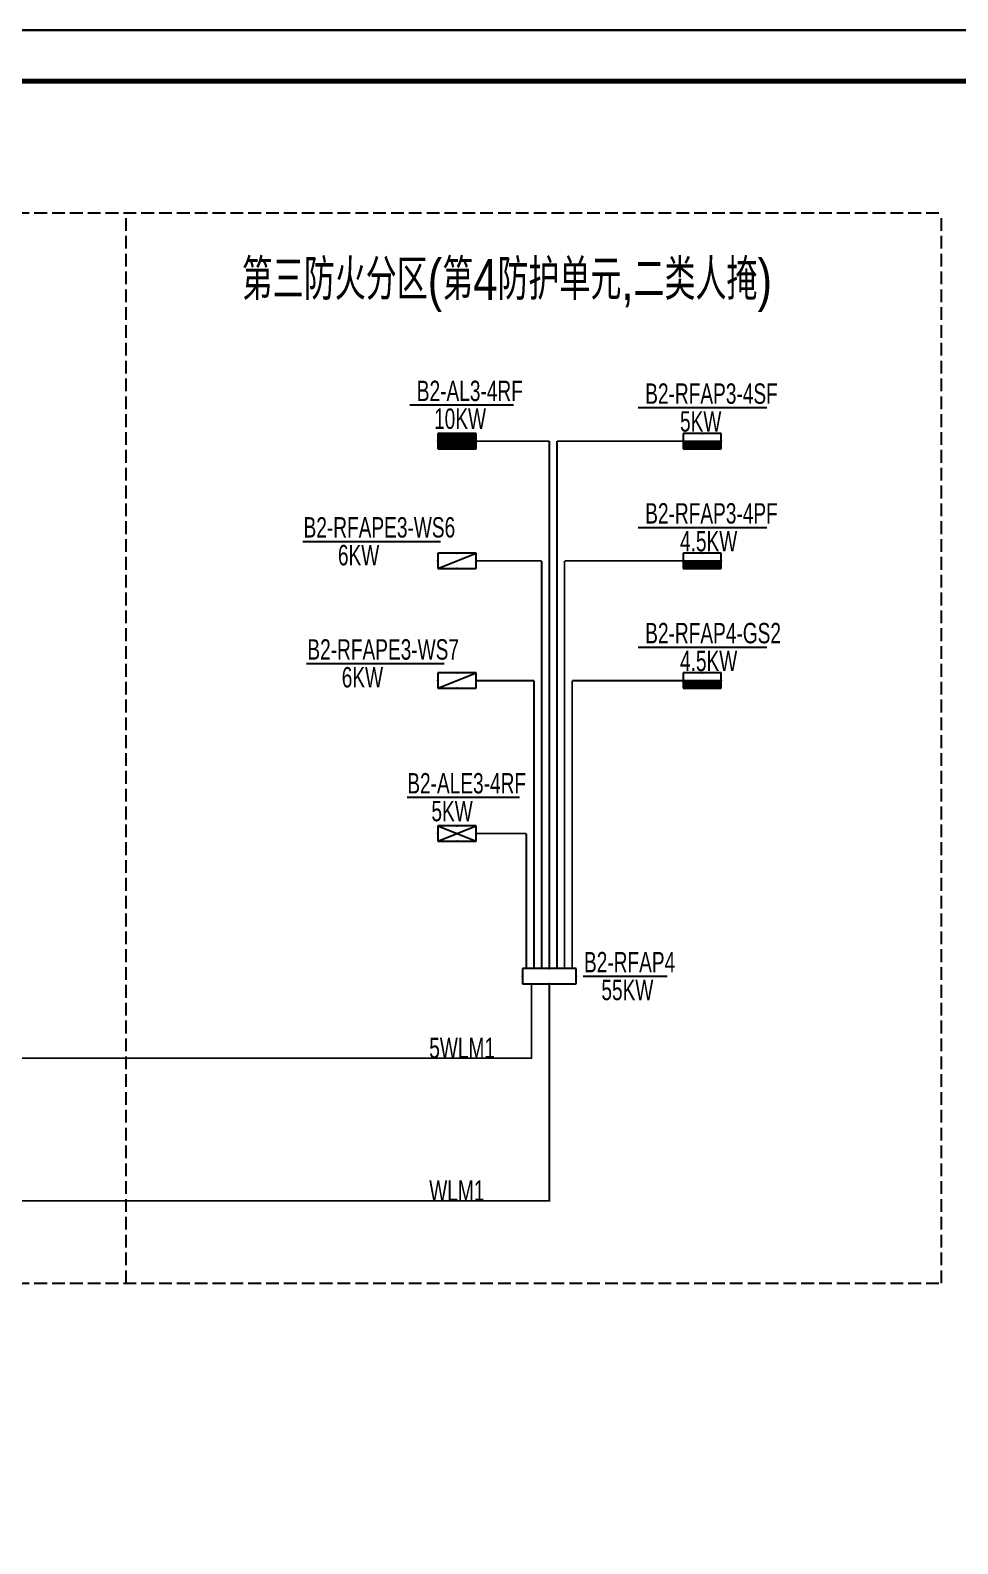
# Model space of a CAD drawing. Extents: x 776418 to 2076422, y -1170708 to 498544.
# Drawn here: x 960529 to 978727, y 14528 to 44228 of the extents above; entities that cross this region are included whole.
import ezdxf

# ---------------------------------------------------------------- set-up
doc = ezdxf.new("R2010")
doc.units = 0
doc.header["$LTSCALE"] = 1000
doc.header["$MEASUREMENT"] = 0
doc.linetypes.add('DASH', pattern=[0.35, 0.25, -0.1])
doc.layers.get('0').update_dxf_attribs({"linetype": 'CONTINUOUS'})
for name, color, linetype in [('DIM-动力', 3, 'CONTINUOUS'), ('DOTLN', 2, 'DASH'), ('EQUIP-箱柜', 3, 'CONTINUOUS'), ('TEL_TEXT', 3, 'CONTINUOUS'), ('TEL_TITLE', 7, 'CONTINUOUS'), ('WIRE-系统', 4, 'CONTINUOUS'), ('WIRE-通讯', 4, 'CONTINUOUS')]:
    doc.layers.add(name, color=color, linetype=linetype)
doc.styles.add('_JD', font='ros.shx', dxfattribs={"width": 0.8, "bigfont": 'JD.shx'})
doc.styles.add('_TCH_LABEL', font='COMPLEX', dxfattribs={"bigfont": 'GBCBIG'})

# ---------------------------------------------------------------- blocks, each defined once
blk = doc.blocks.new('$equip$00001413')
for p, q in [((0.75, 0.5999999999985448), (-0.75, 0.5999999999985448)), ((-0.75, 0.5999999999985448), (-0.75, 0)), ((0.75, 0), (0.75, 0.5999999999985448)), ((-0.75, 0), (0.75, 0))]:
    blk.add_line(p, q)
for p in [(0, 0.5999999999985448), (-0.75, 0.2999999999992724), (0, 0), (0.75, 0.2999999999992724)]:
    blk.add_point(p)
at = {"style": '_TCH_LABEL', "flags": 9}
blk.add_attdef('A', (0, 0), '', height=2e-05, dxfattribs=at)
blk = doc.blocks.new('*X12')
at = {"color": 0}
for p, q in [((-250, 32.84271247461896), (-182.842712474619, 100)), ((-250, 68.19805153394634), (-218.1980515339463, 100)), ((-247.4873734152916, 0), (-147.4873734152916, 100)), ((-212.1320343559642, 0), (-112.1320343559642, 100)), ((-176.7766952966369, 0), (-76.77669529663686, 100)), ((-141.4213562373095, 0), (-41.42135623730948, 100)), ((-106.0660171779821, 0), (-6.066017177982118, 100)), ((-70.71067811865474, 0), (29.28932188134526, 100)), ((-35.35533905932737, 0), (64.64466094067264, 100)), ((0, 0), (100, 100)), ((35.35533905932737, 0), (135.3553390593274, 100)), ((70.71067811865474, 0), (170.7106781186548, 100)), ((106.0660171779821, 0), (206.0660171779821, 100)), ((141.4213562373095, 0), (241.4213562373095, 100)), ((176.7766952966369, 0), (250, 73.22330470336315)), ((212.1320343559642, 0), (250, 37.86796564403577)), ((247.4873734152916, 0), (250, 2.512626584708425))]:
    blk.add_line(p, q, dxfattribs=at)
blk = doc.blocks.new('$equip$00001414')
for p, q in [((0.75, 0.5999999999985448), (-0.75, 0.5999999999985448)), ((-0.75, 0.5999999999985448), (-0.75, 0)), ((0.75, 0), (0.75, 0.5999999999985448)), ((-0.75, 0.2999999999992724), (0.75, 0.2999999999992724)), ((-0.75, 0), (0.75, 0))]:
    blk.add_line(p, q)
at = {"const_width": 0.3}
blk.add_lwpolyline([(-0.75, 0.1500000000014552), (0.75, 0.1500000000014552)], dxfattribs=at)
for p in [(0, 0.5999999999985448), (-0.75, 0.2999999999992724), (0, 0), (0.75, 0.2999999999992724)]:
    blk.add_point(p)
at = {"xscale": 0.00300000000061118, "yscale": 0.00300000000061118, "zscale": 0.00300000000061118}
blk.add_blockref('*X12', (0, 0), dxfattribs=at)
at = {"style": '_TCH_LABEL', "flags": 9}
blk.add_attdef('A', (0, 0), '', height=2e-05, dxfattribs=at)
blk = doc.blocks.new('*X1')
at = {"color": 0}
for p, q in [((-250, 32.84271247461896), (-82.84271247461896, 200)), ((-250, 68.19805153394634), (-118.1980515339463, 200)), ((-250, 103.5533905932737), (-153.5533905932737, 200)), ((-250, 138.9087296526011), (-188.9087296526011, 200)), ((-250, 174.2640687119285), (-224.2640687119285, 200)), ((-247.4873734152916, 0), (-47.48737341529158, 200)), ((-212.1320343559642, 0), (-12.13203435596424, 200)), ((-176.7766952966369, 0), (23.22330470336314, 200)), ((-141.4213562373095, 0), (58.57864376269053, 200)), ((-106.0660171779821, 0), (93.93398282201788, 200)), ((-70.71067811865474, 0), (129.2893218813453, 200)), ((-35.35533905932737, 0), (164.6446609406726, 200)), ((0, 0), (200, 200)), ((35.35533905932737, 0), (235.3553390593274, 200)), ((70.71067811865474, 0), (250, 179.2893218813453)), ((106.0660171779821, 0), (250, 143.9339828220179)), ((141.4213562373095, 0), (250, 108.5786437626905)), ((176.7766952966369, 0), (250, 73.22330470336315)), ((212.1320343559642, 0), (250, 37.86796564403577)), ((247.4873734152916, 0), (250, 2.512626584708425))]:
    blk.add_line(p, q, dxfattribs=at)
blk = doc.blocks.new('$equip$00001421')
for p, q in [((0.75, 0.5999999999985448), (-0.75, 0.5999999999985448)), ((-0.75, 0.5999999999985448), (-0.75, 0)), ((0.75, 0), (0.75, 0.5999999999985448)), ((-0.75, 0), (0.75, 0))]:
    blk.add_line(p, q)
at = {"const_width": 0.6000000000000001}
blk.add_lwpolyline([(-0.75, 0.2999999999992724), (0.75, 0.2999999999992724)], dxfattribs=at)
for p in [(0, 0.5999999999985448), (-0.75, 0.2999999999992724), (0, 0), (0.75, 0.2999999999992724)]:
    blk.add_point(p)
at = {"xscale": 0.00300000000061118, "yscale": 0.00300000000061118, "zscale": 0.00300000000061118}
blk.add_blockref('*X1', (0, 0), dxfattribs=at)
at = {"style": '_TCH_LABEL', "flags": 9}
blk.add_attdef('A', (0, 0), '', height=2e-05, dxfattribs=at)
blk = doc.blocks.new('$equip$00001424')
for p, q in [((-0.75, 0), (0.75, 0.5999999999985448)), ((-0.75, 0.5999999999985448), (0.75, 0)), ((0.75, 0.5999999999985448), (-0.75, 0.5999999999985448)), ((-0.75, 0.5999999999985448), (-0.75, 0)), ((0.75, 0), (0.75, 0.5999999999985448)), ((-0.75, 0), (0.75, 0))]:
    blk.add_line(p, q)
for p in [(0, 0.5999999999985448), (-0.75, 0.2999999999992724), (0, 0), (0.75, 0.2999999999992724)]:
    blk.add_point(p)
at = {"style": '_TCH_LABEL', "flags": 9}
blk.add_attdef('A', (0, 0), '', height=2e-05, dxfattribs=at)
blk = doc.blocks.new('$equip$00001416')
for p, q in [((0.75, 0.5999999999985448), (-0.75, 0.5999999999985448)), ((-0.75, 0), (0.75, 0.5999999999985448)), ((-0.75, 0.5999999999985448), (-0.75, 0)), ((0.75, 0), (0.75, 0.5999999999985448)), ((-0.75, 0), (0.75, 0))]:
    blk.add_line(p, q)
for p in [(0, 0.5999999999985448), (-0.75, 0.2999999999992724), (0, 0), (0.75, 0.2999999999992724)]:
    blk.add_point(p)
at = {"style": '_TCH_LABEL', "flags": 9}
blk.add_attdef('A', (0, 0), '', height=2e-05, dxfattribs=at)
blk = doc.blocks.new('A$C00115E70')
at = {"layer": 'WIRE-通讯', "ltscale": 0.001}
blk.add_lwpolyline([(-84100, 59400), (0, 59400), (0, 0), (-84100, 0)], close=True, dxfattribs=at)

msp = doc.modelspace()

# ---------------------------------------------------------------- linework, layer by layer
at = {"color": 7, "ltscale": 0.001}
for p, q in [((967973.2502766206, 36875.9807256822), (970008.2484705752, 36875.9807256822)), ((972455.4425982801, 36822.41395079697), (974981.954725443, 36822.41395079697)), ((972455.4425982801, 34472.41395079697), (974981.954725443, 34472.41395079697)), ((972455.4425982801, 32122.41395079697), (974981.954725443, 32122.41395079697))]:
    msp.add_line(p, q, dxfattribs=at)
at = {"layer": 'DIM-动力', "ltscale": 0.001}
msp.add_lwpolyline([(908431.4639519872, -15172.2881063508), (992531.4639519872, -15172.2881063508), (992531.4639519872, 44227.7118936492), (908431.4639519872, 44227.7118936492)], close=True, dxfattribs=at)
at = {"layer": 'DOTLN', "color": 8, "linetype": 'DASH'}
for p, q in [((914407.2367032344, 40642.28273246952), (978407.2367032344, 40642.28273246955)), ((962407.2367032344, 19642.2827324697), (962407.2367032344, 40642.28273246955)), ((978407.2367032344, 19642.2827324697), (978407.2367032344, 40642.28273246955)), ((914407.2367032344, 19642.2827324697), (978407.2367032344, 19642.28273246967))]:
    msp.add_line(p, q, dxfattribs=at)
at = {"layer": 'TEL_TEXT', "color": 7}
for p, q in [((965875.1893460889, 34198.17605123407), (968577.2449869161, 34198.17605123407)), ((965949.9327092784, 31802.10624448833), (968651.9883501056, 31802.10624448833)), ((967921.328593552, 29175.9807256822), (970131.0538212316, 29175.9807256822)), ((971377.9410599197, 25665.1191318841), (973023.2531897529, 25665.1191318841))]:
    msp.add_line(p, q, dxfattribs=at)
at = {"layer": 'TEL_TITLE'}
msp.add_lwpolyline([(908431.4639519872, -15172.28810635057), (992531.4639519872, -15172.28810635057), (992531.4639519872, 44227.71189364943), (908431.4639519872, 44227.71189364943)], close=True, dxfattribs=at)
at = {"layer": 'TEL_TITLE', "const_width": 100}
msp.add_lwpolyline([(910931.4639519872, -14172.28810635057), (991531.4639519872, -14172.28810635057), (991531.4639519872, 43227.71189364943), (910931.4639519872, 43227.71189364943)], close=True, dxfattribs=at)
at = {"layer": 'WIRE-系统', "const_width": 35}
for points in [[(969278.4992684604, 36165.06148928494), (970713.3718022696, 36165.06148934487)], [(970713.3718022696, 25815.06148928459), (970713.3718022696, 36165.06148928494)], [(973338.0876012599, 36165.06148928494), (970863.3718022696, 36165.06148928494)], [(970863.3718022696, 25815.06148928459), (970863.3718022696, 36165.06148928494)], [(970563.3718022696, 33815.06148928494), (969278.4992684604, 33815.06148928494)], [(970563.3718022696, 25815.06148928459), (970563.3718022696, 33815.06148928494)], [(973338.0876012599, 33815.06148928494), (971013.3718022696, 33815.06148928494)], [(971013.3718022696, 25815.06148928459), (971013.3718022696, 33815.06148928494)], [(970413.3718022696, 31465.06148928494), (969278.4992684604, 31465.06148928494)], [(970413.3718022696, 25815.06148928459), (970413.3718022696, 31465.06148928494)], [(973338.0876012599, 31465.06148928494), (971163.3718022696, 31465.06148928494)], [(971163.3718022696, 25815.06148928459), (971163.3718022696, 31465.06148928494)], [(969278.4992684604, 28465.06148928494), (970263.3718022696, 28465.06148928494)], [(970263.3718022696, 25815.06148928459), (970263.3718022696, 28465.06148928494)], [(919136.2771162494, 21256.21845644791), (970713.3718022696, 21256.21845644791), (970713.3718022696, 25515.06148928532)], [(970363.7409346813, 25515.06148928535), (970363.7409346813, 24056.21845644791), (954913.3718022691, 24056.21845644791)]]:
    msp.add_lwpolyline(points, dxfattribs=at)

# ---------------------------------------------------------------- block references
at = {"layer": 'EQUIP-箱柜', "ltscale": 0.001, "xscale": 500, "yscale": 500, "zscale": 500}
for name, p in [('$equip$00001421', (968903.4992684604, 36015.06148928532)), ('$equip$00001424', (968903.4992684604, 28315.06148928529))]:
    msp.add_blockref(name, p, dxfattribs=at)
at = {"layer": 'EQUIP-箱柜', "yscale": 500, "zscale": 500}
for name, p, xscale in [('$equip$00001414', (973713.0876012599, 36015.06148928529), 500), ('$equip$00001416', (968903.4992684604, 33665.06148928532), 500), ('$equip$00001414', (973713.0876012599, 33665.06148928529), 500), ('$equip$00001416', (968903.4992684604, 31315.06148928532), 500), ('$equip$00001414', (973713.0876012599, 31315.06148928529), 500), ('$equip$00001413', (970713.3718022696, 25515.06148928532), 700)]:
    msp.add_blockref(name, p, dxfattribs=dict(at, xscale=xscale))
at = {"layer": 'WIRE-通讯', "ltscale": 0.001}
msp.add_blockref('A$C00115E70', (992531.4639519872, -15172.2881063508), dxfattribs=at)

# ---------------------------------------------------------------- texts
at = {"layer": 'TEL_TEXT', "style": '_JD', "width": 0.8}
msp.add_text('第三防火分区(第4防护单元,二类人掩)', height=800, dxfattribs=at).set_placement((964679.4433726933, 38936.75449407374))
at = {"layer": 'TEL_TEXT', "color": 7, "style": '_JD', "width": 0.7}
for s, p in [('B2-AL3-4RF', (968113.2864836842, 36951.07551268031)), ('B2-RFAP3-4SF', (972595.4788053437, 36897.50873779508)), ('10KW', (968451.8771503667, 36405.3797592248)), ('5KW', (973277.8847371404, 36351.81298433957)), ('B2-RFAP3-4PF', (972595.4788053437, 34547.50873779508)), ('B2-RFAPE3-WS6', (965891.3056860954, 34273.27083823219)), ('4.5KW', (973277.8847371404, 34001.81298433957)), ('6KW', (966565.5522918716, 33727.57508477656)), ('B2-RFAP4-GS2', (972595.4788053437, 32197.50873779508)), ('B2-RFAPE3-WS7', (965966.0490492849, 31877.20103148645)), ('4.5KW', (973277.8847371404, 31651.81298433957)), ('6KW', (966640.2956550611, 31331.50527803059)), ('B2-ALE3-4RF', (967926.5441071935, 29251.07551268031)), ('5KW', (968399.955467298, 28705.3797592248)), ('B2-RFAP4', (971393.7812940493, 25740.21391888222)), ('55KW', (971734.9742711169, 25194.51816542671))]:
    msp.add_text(s, height=400, dxfattribs=at).set_placement(p)
at = {"layer": 'TEL_TEXT', "color": 0, "style": '_JD', "width": 0.7}
for s, p in [('5WLM1', (968357.353567246, 24056.21845644791)), ('WLM1', (968357.353567246, 21256.21845644791))]:
    msp.add_text(s, height=400, dxfattribs=at).set_placement(p)

doc.saveas('drawing.dxf')
